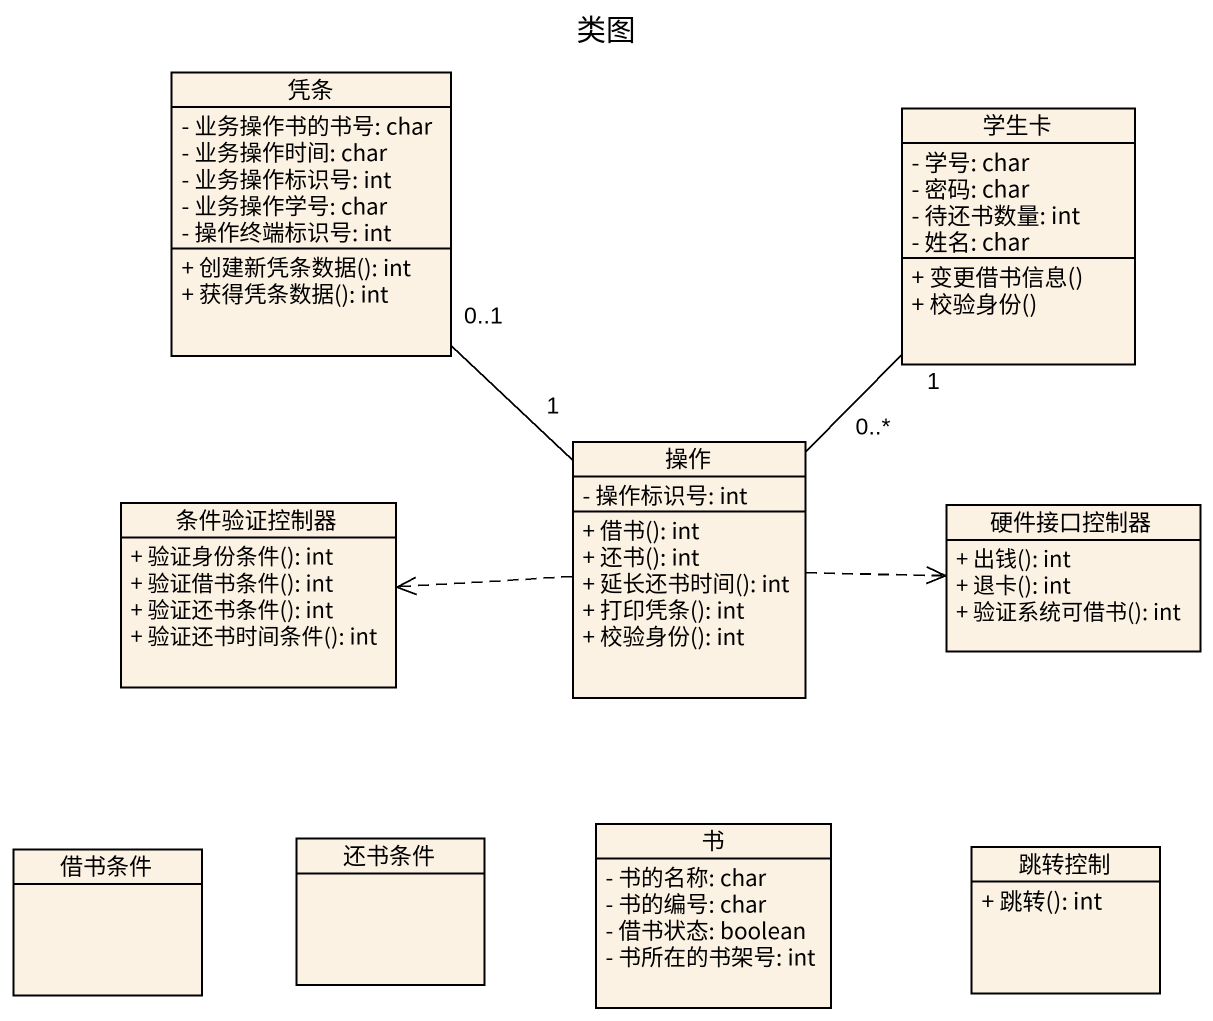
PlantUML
@startuml
title 类图
hide circle
hide empty members
skinparam classAttributeIconSize 0
class 凭条 {
  - 业务操作书的书号: char
  - 业务操作时间: char
  - 业务操作标识号: int
  - 业务操作学号: char
  - 操作终端标识号: int
  + 创建新凭条数据(): int
  + 获得凭条数据(): int
}
class 学生卡 {
  - 学号: char
  - 密码: char
  - 待还书数量: int
  - 姓名: char
  + 变更借书信息()
  + 校验身份()
}
class 操作 {
  - 操作标识号: int
  + 借书(): int
  + 还书(): int
  + 延长还书时间(): int
  + 打印凭条(): int
  + 校验身份(): int
}
class 条件验证控制器 {
  + 验证身份条件(): int
  + 验证借书条件(): int
  + 验证还书条件(): int
  + 验证还书时间条件(): int
}
class 硬件接口控制器 {
  + 出钱(): int
  + 退卡(): int
  + 验证系统可借书(): int
}
class 借书条件
class 还书条件
class 书 {
  - 书的名称: char
  - 书的编号: char
  - 借书状态: boolean
  - 书所在的书架号: int
}
class 跳转控制 {
  + 跳转(): int
}
操作 "1" -up- "0..1" 凭条
操作 "0..*" -up- "1" 学生卡
操作 .left.> 条件验证控制器
操作 .right.> 硬件接口控制器
@enduml
